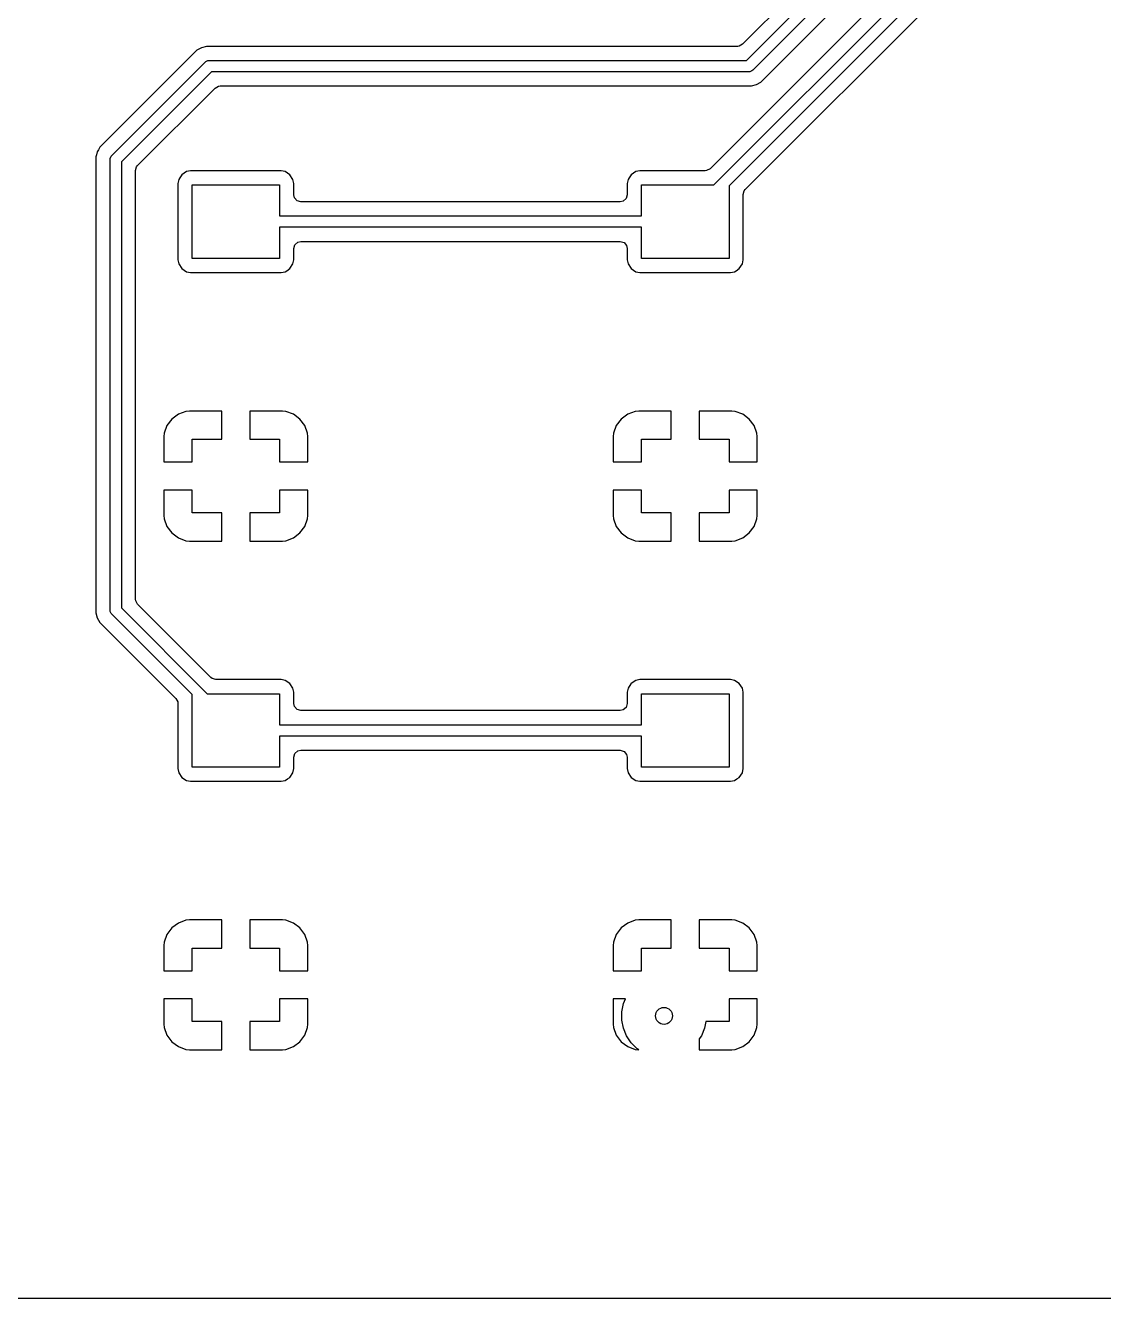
# Model space of a CAD drawing. Extents: x 0 to 90, y 0 to 55.
# Drawn here: x 28.7 to 47.78, y 0 to 22.52 of the extents above; entities that cross this region are included whole.
import ezdxf

# ---------------------------------------------------------------- set-up
doc = ezdxf.new("R2010")
doc.units = 0
doc.layers.add('BLACK', color=7, linetype='CONTINUOUS')

msp = doc.modelspace()

# ---------------------------------------------------------------- linework, layer by layer
at = {"layer": 'BLACK', "linetype": 'CONTINUOUS'}
for p, q in [((44.613181, 25.408863), (41.391137, 22.186819)), ((41.458578, 21.9), (44.9, 25.341421)), ((45.07071, 25.229289), (41.570711, 21.729289)), ((41.715213, 21.519531), (44.937819, 24.742137)), ((45.113181, 24.283863), (40.816137, 19.986819)), ((40.883578, 19.7), (45.4, 24.216421)), ((45.570711, 24.10429), (41.15, 19.683578)), ((41.436819, 19.616137), (45.780468, 23.959786)), ((31.734788, 22.080469), (30.01953, 20.365212)), ((31.734791, 22.08047), (31.734788, 22.080469)), ((31.734794, 22.080473), (31.734791, 22.08047)), ((31.814707, 22.126612), (31.734794, 22.080473)), ((31.814709, 22.126612), (31.814707, 22.126612)), ((31.814712, 22.126614), (31.814709, 22.126612)), ((31.903856, 22.1505), (31.814712, 22.126614)), ((41.303456, 22.1505), (31.903856, 22.1505)), ((41.329814, 22.153334), (41.303456, 22.1505)), ((41.391137, 22.186819), (41.329814, 22.153334)), ((30.229289, 20.220711), (31.879289, 21.87071)), ((31.879289, 21.87071), (31.894442, 21.883147)), ((31.894442, 21.883147), (31.905, 21.88752)), ((31.905, 21.88752), (31.930491, 21.898079)), ((31.930491, 21.898079), (31.95, 21.9)), ((31.95, 21.9), (41.458578, 21.9)), ((31.991421, 21.7), (30.4, 20.108578)), ((41.5, 21.7), (31.991421, 21.7)), ((41.519509, 21.701921), (41.5, 21.7)), ((41.555557, 21.716853), (41.519509, 21.701921)), ((41.570711, 21.729289), (41.555557, 21.716853)), ((30.686819, 20.041137), (32.058862, 21.413181)), ((32.058862, 21.413181), (32.120185, 21.446666)), ((32.120185, 21.446666), (32.146543, 21.4495)), ((32.146543, 21.4495), (41.546143, 21.4495)), ((41.546143, 21.4495), (41.546144, 21.4495)), ((41.546144, 21.4495), (41.635288, 21.473386)), ((41.635288, 21.473386), (41.63529, 21.473387)), ((41.63529, 21.473387), (41.715208, 21.519527)), ((41.715208, 21.519527), (41.715213, 21.519531)), ((29.973386, 20.285288), (29.95974, 20.234358)), ((29.973387, 20.28529), (29.973386, 20.285288)), ((29.993703, 20.320479), (29.973387, 20.28529)), ((29.993704, 20.32048), (29.993703, 20.320479)), ((30.01953, 20.365212), (29.993704, 20.32048)), ((29.95974, 20.234358), (29.9495, 20.196143)), ((29.9495, 20.196143), (29.9495, 12.128856)), ((30.2, 20.15), (30.201921, 20.169509)), ((30.2, 12.175), (30.2, 20.15)), ((30.201921, 20.169509), (30.216853, 20.205557)), ((30.216853, 20.205557), (30.229289, 20.220711)), ((30.4, 20.108578), (30.4, 12.216422)), ((30.6505, 19.953456), (30.670185, 20.020495)), ((30.6505, 15.247844), (30.6505, 19.953456)), ((30.670185, 20.020495), (30.686819, 20.041137)), ((31.432405, 19.825235), (31.414033, 19.797739)), ((31.469399, 19.880601), (31.432405, 19.825235)), ((31.55226, 19.935966), (31.469399, 19.880601)), ((31.552264, 19.935967), (31.55226, 19.935966)), ((31.625323, 19.9505), (31.552264, 19.935967)), ((31.625326, 19.9505), (31.625323, 19.9505)), ((33.224674, 19.9505), (31.625326, 19.9505)), ((33.224677, 19.9505), (33.224674, 19.9505)), ((33.297735, 19.935967), (33.224677, 19.9505)), ((33.29774, 19.935966), (33.297735, 19.935967)), ((33.380601, 19.880601), (33.29774, 19.935966)), ((33.435966, 19.79774), (33.380601, 19.880601)), ((39.382405, 19.825235), (39.364033, 19.797739)), ((39.419399, 19.880601), (39.382405, 19.825235)), ((39.50226, 19.935966), (39.419399, 19.880601)), ((39.502264, 19.935967), (39.50226, 19.935966)), ((39.575323, 19.9505), (39.502264, 19.935967)), ((40.728456, 19.9505), (39.575323, 19.9505)), ((40.754814, 19.953334), (40.728456, 19.9505)), ((40.816137, 19.986819), (40.754814, 19.953334)), ((31.414032, 19.797735), (31.3995, 19.724678)), ((31.3995, 19.724678), (31.3995, 18.375321)), ((31.414033, 19.797739), (31.414032, 19.797735)), ((31.65, 18.4), (31.65, 19.7)), ((31.65, 19.7), (33.2, 19.7)), ((33.2, 19.7), (33.2, 19.15)), ((33.435966, 19.797739), (33.435966, 19.79774)), ((33.435967, 19.797735), (33.435966, 19.797739)), ((33.450499, 19.724678), (33.435967, 19.797735)), ((33.4505, 19.724676), (33.450499, 19.724678)), ((33.4505, 19.5245), (33.4505, 19.724676)), ((39.364032, 19.797735), (39.3495, 19.724678)), ((39.3495, 19.724678), (39.3495, 19.5245)), ((39.364033, 19.797739), (39.364032, 19.797735)), ((39.6, 19.15), (39.6, 19.7)), ((39.6, 19.7), (40.883578, 19.7)), ((41.15, 19.683578), (41.15, 18.4)), ((41.4005, 19.528456), (41.420185, 19.595495)), ((41.420185, 19.595495), (41.436819, 19.616137)), ((33.461706, 19.472989), (33.4505, 19.5245)), ((33.507461, 19.420185), (33.461706, 19.472989)), ((33.5745, 19.4005), (33.507461, 19.420185)), ((39.2255, 19.4005), (33.5745, 19.4005)), ((39.277011, 19.411706), (39.2255, 19.4005)), ((39.329815, 19.457461), (39.277011, 19.411706)), ((39.3495, 19.5245), (39.329815, 19.457461)), ((41.4005, 18.375323), (41.4005, 19.528456)), ((33.2, 19.15), (39.6, 19.15)), ((39.6, 18.95), (33.2, 18.95)), ((33.2, 18.95), (33.2, 18.4)), ((39.6, 18.4), (39.6, 18.95)), ((33.522989, 18.688294), (33.5745, 18.6995)), ((33.5745, 18.6995), (39.2255, 18.6995)), ((39.2255, 18.6995), (39.292539, 18.679815)), ((33.4505, 18.5755), (33.470185, 18.642539)), ((33.4505, 18.375323), (33.4505, 18.5755)), ((33.470185, 18.642539), (33.522989, 18.688294)), ((39.292539, 18.679815), (39.338294, 18.627011)), ((39.338294, 18.627011), (39.3495, 18.5755)), ((39.3495, 18.5755), (39.3495, 18.375321)), ((31.3995, 18.375321), (31.414032, 18.302264)), ((31.414032, 18.302264), (31.414033, 18.30226)), ((31.414033, 18.30226), (31.469399, 18.219399)), ((33.2, 18.4), (31.65, 18.4)), ((33.380601, 18.219399), (33.435966, 18.30226)), ((33.435966, 18.30226), (33.450499, 18.375321)), ((33.450499, 18.375321), (33.4505, 18.375323)), ((39.3495, 18.375321), (39.364032, 18.302264)), ((39.364032, 18.302264), (39.364033, 18.30226)), ((39.364033, 18.30226), (39.419399, 18.219399)), ((41.15, 18.4), (39.6, 18.4)), ((41.330601, 18.219399), (41.385966, 18.30226)), ((41.385966, 18.30226), (41.400499, 18.375321)), ((41.400499, 18.375321), (41.4005, 18.375323)), ((31.469399, 18.219399), (31.55226, 18.164033)), ((31.55226, 18.164033), (31.552264, 18.164032)), ((31.552264, 18.164032), (31.625321, 18.1495)), ((31.625321, 18.1495), (31.625326, 18.1495)), ((31.625326, 18.1495), (33.224678, 18.1495)), ((33.224678, 18.1495), (33.297735, 18.164032)), ((33.297735, 18.164032), (33.297739, 18.164033)), ((33.297739, 18.164033), (33.325235, 18.182405)), ((33.325235, 18.182405), (33.380601, 18.219399)), ((39.419399, 18.219399), (39.50226, 18.164033)), ((39.50226, 18.164033), (39.502264, 18.164032)), ((39.502264, 18.164032), (39.575321, 18.1495)), ((39.575321, 18.1495), (39.575326, 18.1495)), ((39.575326, 18.1495), (41.174678, 18.1495)), ((41.174678, 18.1495), (41.247735, 18.164032)), ((41.247735, 18.164032), (41.247739, 18.164033)), ((41.247739, 18.164033), (41.275235, 18.182405)), ((41.275235, 18.182405), (41.330601, 18.219399)), ((31.292809, 15.557187), (31.206649, 15.442093)), ((31.292812, 15.55719), (31.292809, 15.557187)), ((31.407906, 15.64335), (31.292812, 15.55719)), ((31.407913, 15.643354), (31.407906, 15.64335)), ((31.54262, 15.693596), (31.407913, 15.643354)), ((31.542627, 15.693598), (31.54262, 15.693596)), ((31.602155, 15.699999), (31.542627, 15.693598)), ((31.602172, 15.7), (31.602155, 15.699999)), ((32.175, 15.7), (31.602172, 15.7)), ((32.175, 15.2), (32.175, 15.7)), ((33.247828, 15.7), (32.675, 15.7)), ((32.675, 15.7), (32.675, 15.2)), ((33.247844, 15.699999), (33.247828, 15.7)), ((33.307372, 15.693598), (33.247844, 15.699999)), ((33.307379, 15.693596), (33.307372, 15.693598)), ((33.442086, 15.643354), (33.307379, 15.693596)), ((33.442093, 15.64335), (33.442086, 15.643354)), ((33.557187, 15.55719), (33.442093, 15.64335)), ((33.55719, 15.557187), (33.557187, 15.55719)), ((33.64335, 15.442093), (33.55719, 15.557187)), ((39.242809, 15.557187), (39.156649, 15.442093)), ((39.242812, 15.55719), (39.242809, 15.557187)), ((39.357906, 15.64335), (39.242812, 15.55719)), ((39.357913, 15.643354), (39.357906, 15.64335)), ((39.49262, 15.693596), (39.357913, 15.643354)), ((39.492627, 15.693598), (39.49262, 15.693596)), ((39.552155, 15.699999), (39.492627, 15.693598)), ((39.552172, 15.7), (39.552155, 15.699999)), ((40.125, 15.7), (39.552172, 15.7)), ((40.125, 15.2), (40.125, 15.7)), ((41.197828, 15.7), (40.625, 15.7)), ((40.625, 15.7), (40.625, 15.2)), ((41.197844, 15.699999), (41.197828, 15.7)), ((41.257372, 15.693598), (41.197844, 15.699999)), ((41.257379, 15.693596), (41.257372, 15.693598)), ((41.392086, 15.643354), (41.257379, 15.693596)), ((41.392093, 15.64335), (41.392086, 15.643354)), ((41.507187, 15.55719), (41.392093, 15.64335)), ((41.50719, 15.557187), (41.507187, 15.55719)), ((41.59335, 15.442093), (41.50719, 15.557187)), ((31.206645, 15.442086), (31.156403, 15.307379)), ((31.206649, 15.442093), (31.206645, 15.442086)), ((33.643354, 15.442086), (33.64335, 15.442093)), ((33.693596, 15.307379), (33.643354, 15.442086)), ((39.156645, 15.442086), (39.106403, 15.307379)), ((39.156649, 15.442093), (39.156645, 15.442086)), ((41.593354, 15.442086), (41.59335, 15.442093)), ((41.643596, 15.307379), (41.593354, 15.442086)), ((30.6505, 13.852155), (30.6505, 15.247844)), ((31.156401, 15.307372), (31.15, 15.247844)), ((31.15, 15.247844), (31.15, 14.8)), ((31.156403, 15.307379), (31.156401, 15.307372)), ((31.65, 14.8), (31.65, 15.2)), ((31.65, 15.2), (32.175, 15.2)), ((32.675, 15.2), (33.2, 15.2)), ((33.2, 15.2), (33.2, 14.8)), ((33.693598, 15.307372), (33.693596, 15.307379)), ((33.699999, 15.247844), (33.693598, 15.307372)), ((33.7, 15.247827), (33.699999, 15.247844)), ((33.7, 14.8), (33.7, 15.247827)), ((39.106401, 15.307372), (39.1, 15.247844)), ((39.1, 15.247844), (39.1, 14.8)), ((39.106403, 15.307379), (39.106401, 15.307372)), ((39.6, 14.8), (39.6, 15.2)), ((39.6, 15.2), (40.125, 15.2)), ((40.625, 15.2), (41.15, 15.2)), ((41.15, 15.2), (41.15, 14.8)), ((41.643598, 15.307372), (41.643596, 15.307379)), ((41.649999, 15.247844), (41.643598, 15.307372)), ((41.65, 15.247827), (41.649999, 15.247844)), ((41.65, 14.8), (41.65, 15.247827)), ((31.15, 14.8), (31.65, 14.8)), ((33.2, 14.8), (33.7, 14.8)), ((39.1, 14.8), (39.6, 14.8)), ((41.15, 14.8), (41.65, 14.8)), ((31.65, 14.3), (31.15, 14.3)), ((31.15, 14.3), (31.15, 13.852155)), ((31.65, 13.9), (31.65, 14.3)), ((33.7, 14.3), (33.2, 14.3)), ((33.2, 14.3), (33.2, 13.9)), ((33.7, 13.852172), (33.7, 14.3)), ((39.6, 14.3), (39.1, 14.3)), ((39.1, 14.3), (39.1, 13.852155)), ((39.6, 13.9), (39.6, 14.3)), ((41.65, 14.3), (41.15, 14.3)), ((41.15, 14.3), (41.15, 13.9)), ((41.65, 13.852172), (41.65, 14.3)), ((30.6505, 12.371544), (30.6505, 13.852155)), ((31.15, 13.852155), (31.156401, 13.792627)), ((31.156401, 13.792627), (31.156403, 13.79262)), ((31.156403, 13.79262), (31.206645, 13.657913)), ((32.175, 13.9), (31.65, 13.9)), ((32.175, 13.4), (32.175, 13.9)), ((33.2, 13.9), (32.675, 13.9)), ((32.675, 13.9), (32.675, 13.4)), ((33.643354, 13.657913), (33.693596, 13.79262)), ((33.693596, 13.79262), (33.693598, 13.792627)), ((33.693598, 13.792627), (33.699999, 13.852155)), ((33.699999, 13.852155), (33.7, 13.852172)), ((39.1, 13.852155), (39.106401, 13.792627)), ((39.106401, 13.792627), (39.106403, 13.79262)), ((39.106403, 13.79262), (39.156645, 13.657913)), ((40.125, 13.9), (39.6, 13.9)), ((40.125, 13.4), (40.125, 13.9)), ((41.15, 13.9), (40.625, 13.9)), ((40.625, 13.9), (40.625, 13.4)), ((41.593354, 13.657913), (41.643596, 13.79262)), ((41.643596, 13.79262), (41.643598, 13.792627)), ((41.643598, 13.792627), (41.649999, 13.852155)), ((41.649999, 13.852155), (41.65, 13.852172)), ((31.206645, 13.657913), (31.206649, 13.657906)), ((31.206649, 13.657906), (31.292809, 13.542812)), ((31.292809, 13.542812), (31.292812, 13.542809)), ((31.292812, 13.542809), (31.407906, 13.456649)), ((33.442093, 13.456649), (33.557187, 13.542809)), ((33.557187, 13.542809), (33.55719, 13.542812)), ((33.55719, 13.542812), (33.64335, 13.657906)), ((33.64335, 13.657906), (33.643354, 13.657913)), ((39.156645, 13.657913), (39.156649, 13.657906)), ((39.156649, 13.657906), (39.242809, 13.542812)), ((39.242809, 13.542812), (39.242812, 13.542809)), ((39.242812, 13.542809), (39.357906, 13.456649)), ((41.392093, 13.456649), (41.507187, 13.542809)), ((41.507187, 13.542809), (41.50719, 13.542812)), ((41.50719, 13.542812), (41.59335, 13.657906)), ((41.59335, 13.657906), (41.593354, 13.657913)), ((31.407906, 13.456649), (31.407913, 13.456645)), ((31.407913, 13.456645), (31.54262, 13.406403)), ((31.54262, 13.406403), (31.542627, 13.406401)), ((31.542627, 13.406401), (31.602155, 13.4)), ((31.602155, 13.4), (32.175, 13.4)), ((32.675, 13.4), (33.247844, 13.4)), ((33.247844, 13.4), (33.307372, 13.406401)), ((33.307372, 13.406401), (33.307379, 13.406403)), ((33.307379, 13.406403), (33.442086, 13.456645)), ((33.442086, 13.456645), (33.442093, 13.456649)), ((39.357906, 13.456649), (39.357913, 13.456645)), ((39.357913, 13.456645), (39.49262, 13.406403)), ((39.49262, 13.406403), (39.492627, 13.406401)), ((39.492627, 13.406401), (39.552155, 13.4)), ((39.552155, 13.4), (40.125, 13.4)), ((40.625, 13.4), (41.197844, 13.4)), ((41.197844, 13.4), (41.257372, 13.406401)), ((41.257372, 13.406401), (41.257379, 13.406403)), ((41.257379, 13.406403), (41.392086, 13.456645)), ((41.392086, 13.456645), (41.392093, 13.456649)), ((30.201921, 12.155491), (30.2, 12.175)), ((30.4, 12.216422), (31.916422, 10.7)), ((30.653334, 12.345186), (30.6505, 12.371544)), ((30.686819, 12.283863), (30.653334, 12.345186)), ((31.983863, 10.986819), (30.686819, 12.283863)), ((29.9495, 12.128856), (29.973386, 12.039712)), ((29.973386, 12.039712), (29.973387, 12.039709)), ((29.973387, 12.039709), (30.019527, 11.959791)), ((30.019527, 11.959791), (30.019531, 11.959786)), ((30.019531, 11.959786), (31.363181, 10.616137)), ((30.216853, 12.119443), (30.201921, 12.155491)), ((30.229289, 12.104289), (30.216853, 12.119443)), ((31.65, 10.683578), (30.229289, 12.104289)), ((32.004505, 10.970185), (31.983863, 10.986819)), ((32.071544, 10.9505), (32.004505, 10.970185)), ((33.224674, 10.9505), (32.071544, 10.9505)), ((33.224677, 10.9505), (33.224674, 10.9505)), ((33.297735, 10.935967), (33.224677, 10.9505)), ((33.29774, 10.935966), (33.297735, 10.935967)), ((33.380601, 10.880601), (33.29774, 10.935966)), ((33.435966, 10.79774), (33.380601, 10.880601)), ((39.414434, 10.87317), (39.364033, 10.797739)), ((39.419399, 10.880601), (39.414434, 10.87317)), ((39.50226, 10.935966), (39.419399, 10.880601)), ((39.502264, 10.935967), (39.50226, 10.935966)), ((39.575323, 10.9505), (39.502264, 10.935967)), ((39.575326, 10.9505), (39.575323, 10.9505)), ((41.174674, 10.9505), (39.575326, 10.9505)), ((41.174677, 10.9505), (41.174674, 10.9505)), ((41.247735, 10.935967), (41.174677, 10.9505)), ((41.24774, 10.935966), (41.247735, 10.935967)), ((41.330601, 10.880601), (41.24774, 10.935966)), ((41.385966, 10.79774), (41.330601, 10.880601)), ((31.363181, 10.616137), (31.396666, 10.554814)), ((31.65, 9.4), (31.65, 10.683578)), ((31.916422, 10.7), (33.2, 10.7)), ((33.2, 10.7), (33.2, 10.15)), ((33.435966, 10.797739), (33.435966, 10.79774)), ((33.435967, 10.797735), (33.435966, 10.797739)), ((33.450499, 10.724678), (33.435967, 10.797735)), ((33.4505, 10.724676), (33.450499, 10.724678)), ((33.4505, 10.5245), (33.4505, 10.724676)), ((39.364032, 10.797735), (39.3495, 10.724678)), ((39.3495, 10.724678), (39.3495, 10.5245)), ((39.364033, 10.797739), (39.364032, 10.797735)), ((39.6, 10.15), (39.6, 10.7)), ((39.6, 10.7), (41.15, 10.7)), ((41.15, 10.7), (41.15, 9.4)), ((41.385966, 10.797739), (41.385966, 10.79774)), ((41.385967, 10.797735), (41.385966, 10.797739)), ((41.400499, 10.724678), (41.385967, 10.797735)), ((41.4005, 10.724676), (41.400499, 10.724678)), ((41.4005, 9.375323), (41.4005, 10.724676)), ((31.396666, 10.554814), (31.3995, 10.528456)), ((31.3995, 10.528456), (31.3995, 9.375321)), ((33.461706, 10.472989), (33.4505, 10.5245)), ((33.507461, 10.420185), (33.461706, 10.472989)), ((33.5745, 10.4005), (33.507461, 10.420185)), ((39.2255, 10.4005), (33.5745, 10.4005)), ((39.277011, 10.411706), (39.2255, 10.4005)), ((39.329815, 10.457461), (39.277011, 10.411706)), ((39.3495, 10.5245), (39.329815, 10.457461)), ((33.2, 10.15), (39.6, 10.15)), ((39.6, 9.95), (33.2, 9.95)), ((33.2, 9.95), (33.2, 9.4)), ((39.6, 9.4), (39.6, 9.95)), ((33.470185, 9.642539), (33.522989, 9.688294)), ((33.522989, 9.688294), (33.5745, 9.6995)), ((33.5745, 9.6995), (39.2255, 9.6995)), ((39.2255, 9.6995), (39.292539, 9.679815)), ((33.4505, 9.5755), (33.470185, 9.642539)), ((33.4505, 9.375323), (33.4505, 9.5755)), ((39.292539, 9.679815), (39.338294, 9.627011)), ((39.338294, 9.627011), (39.3495, 9.5755)), ((39.3495, 9.5755), (39.3495, 9.375321)), ((31.3995, 9.375321), (31.414032, 9.302264)), ((31.414032, 9.302264), (31.414033, 9.30226)), ((31.414033, 9.30226), (31.469399, 9.219399)), ((33.2, 9.4), (31.65, 9.4)), ((33.380601, 9.219399), (33.435966, 9.30226)), ((33.435966, 9.30226), (33.450499, 9.375321)), ((33.450499, 9.375321), (33.4505, 9.375323)), ((39.3495, 9.375321), (39.364032, 9.302264)), ((39.364032, 9.302264), (39.364033, 9.30226)), ((39.364033, 9.30226), (39.419399, 9.219399)), ((41.15, 9.4), (39.6, 9.4)), ((41.330601, 9.219399), (41.385966, 9.30226)), ((41.385966, 9.30226), (41.400499, 9.375321)), ((41.400499, 9.375321), (41.4005, 9.375323)), ((31.469399, 9.219399), (31.55226, 9.164033)), ((31.55226, 9.164033), (31.552264, 9.164032)), ((31.552264, 9.164032), (31.625321, 9.1495)), ((31.625321, 9.1495), (31.625326, 9.1495)), ((31.625326, 9.1495), (33.224678, 9.1495)), ((33.224678, 9.1495), (33.297735, 9.164032)), ((33.297735, 9.164032), (33.297739, 9.164033)), ((33.297739, 9.164033), (33.340401, 9.192539)), ((33.340401, 9.192539), (33.380601, 9.219399)), ((39.419399, 9.219399), (39.50226, 9.164033)), ((39.50226, 9.164033), (39.502264, 9.164032)), ((39.502264, 9.164032), (39.575321, 9.1495)), ((39.575321, 9.1495), (39.575326, 9.1495)), ((39.575326, 9.1495), (41.174678, 9.1495)), ((41.174678, 9.1495), (41.247735, 9.164032)), ((41.247735, 9.164032), (41.247739, 9.164033)), ((41.247739, 9.164033), (41.290401, 9.192539)), ((41.290401, 9.192539), (41.330601, 9.219399)), ((31.292809, 6.557187), (31.206649, 6.442093)), ((31.292812, 6.55719), (31.292809, 6.557187)), ((31.407906, 6.64335), (31.292812, 6.55719)), ((31.407913, 6.643354), (31.407906, 6.64335)), ((31.54262, 6.693596), (31.407913, 6.643354)), ((31.542627, 6.693598), (31.54262, 6.693596)), ((31.602155, 6.699999), (31.542627, 6.693598)), ((31.602172, 6.7), (31.602155, 6.699999)), ((32.175, 6.7), (31.602172, 6.7)), ((32.175, 6.2), (32.175, 6.7)), ((33.247828, 6.7), (32.675, 6.7)), ((32.675, 6.7), (32.675, 6.2)), ((33.247844, 6.699999), (33.247828, 6.7)), ((33.307372, 6.693598), (33.247844, 6.699999)), ((33.307379, 6.693596), (33.307372, 6.693598)), ((33.442086, 6.643354), (33.307379, 6.693596)), ((33.442093, 6.64335), (33.442086, 6.643354)), ((33.557187, 6.55719), (33.442093, 6.64335)), ((33.55719, 6.557187), (33.557187, 6.55719)), ((33.64335, 6.442093), (33.55719, 6.557187)), ((39.242809, 6.557187), (39.156649, 6.442093)), ((39.242812, 6.55719), (39.242809, 6.557187)), ((39.357906, 6.64335), (39.242812, 6.55719)), ((39.357913, 6.643354), (39.357906, 6.64335)), ((39.49262, 6.693596), (39.357913, 6.643354)), ((39.492627, 6.693598), (39.49262, 6.693596)), ((39.552155, 6.699999), (39.492627, 6.693598)), ((39.552172, 6.7), (39.552155, 6.699999)), ((40.125, 6.7), (39.552172, 6.7)), ((40.125, 6.2), (40.125, 6.7)), ((41.197828, 6.7), (40.625, 6.7)), ((40.625, 6.7), (40.625, 6.2)), ((41.197844, 6.699999), (41.197828, 6.7)), ((41.257372, 6.693598), (41.197844, 6.699999)), ((41.257379, 6.693596), (41.257372, 6.693598)), ((41.392086, 6.643354), (41.257379, 6.693596)), ((41.392093, 6.64335), (41.392086, 6.643354)), ((41.507187, 6.55719), (41.392093, 6.64335)), ((41.50719, 6.557187), (41.507187, 6.55719)), ((41.59335, 6.442093), (41.50719, 6.557187)), ((31.156401, 6.307372), (31.15, 6.247844)), ((31.156403, 6.307379), (31.156401, 6.307372)), ((31.206645, 6.442086), (31.156403, 6.307379)), ((31.206649, 6.442093), (31.206645, 6.442086)), ((33.643354, 6.442086), (33.64335, 6.442093)), ((33.693596, 6.307379), (33.643354, 6.442086)), ((33.693598, 6.307372), (33.693596, 6.307379)), ((33.699999, 6.247844), (33.693598, 6.307372)), ((39.106401, 6.307372), (39.1, 6.247844)), ((39.106403, 6.307379), (39.106401, 6.307372)), ((39.156645, 6.442086), (39.106403, 6.307379)), ((39.156649, 6.442093), (39.156645, 6.442086)), ((41.593354, 6.442086), (41.59335, 6.442093)), ((41.643596, 6.307379), (41.593354, 6.442086)), ((41.643598, 6.307372), (41.643596, 6.307379)), ((41.649999, 6.247844), (41.643598, 6.307372)), ((31.15, 6.247844), (31.15, 5.8)), ((31.65, 5.8), (31.65, 6.2)), ((31.65, 6.2), (32.175, 6.2)), ((32.675, 6.2), (33.2, 6.2)), ((33.2, 6.2), (33.2, 5.8)), ((33.7, 6.247827), (33.699999, 6.247844)), ((33.7, 5.8), (33.7, 6.247827)), ((39.1, 6.247844), (39.1, 5.8)), ((39.6, 5.8), (39.6, 6.2)), ((39.6, 6.2), (40.125, 6.2)), ((40.625, 6.2), (41.15, 6.2)), ((41.15, 6.2), (41.15, 5.8)), ((41.65, 6.247827), (41.649999, 6.247844)), ((41.65, 5.8), (41.65, 6.247827)), ((31.15, 5.8), (31.65, 5.8)), ((33.2, 5.8), (33.7, 5.8)), ((39.1, 5.8), (39.6, 5.8)), ((41.15, 5.8), (41.65, 5.8)), ((31.65, 5.3), (31.15, 5.3)), ((31.15, 5.3), (31.15, 4.852155)), ((31.65, 4.9), (31.65, 5.3)), ((33.7, 5.3), (33.2, 5.3)), ((33.2, 5.3), (33.2, 4.9)), ((33.7, 4.852172), (33.7, 5.3)), ((39.316379, 5.3), (39.1, 5.3)), ((39.1, 5.3), (39.1, 4.852155)), ((39.253611, 5.073513), (39.282295, 5.217714)), ((39.282295, 5.217714), (39.316379, 5.3)), ((41.65, 5.3), (41.15, 5.3)), ((41.15, 5.3), (41.15, 4.9)), ((41.65, 4.852172), (41.65, 5.3)), ((39.253611, 4.926487), (39.253611, 5.073513)), ((31.15, 4.852155), (31.156401, 4.792627)), ((31.156401, 4.792627), (31.156403, 4.79262)), ((31.156403, 4.79262), (31.206645, 4.657913)), ((32.175, 4.9), (31.65, 4.9)), ((32.175, 4.4), (32.175, 4.9)), ((33.2, 4.9), (32.675, 4.9)), ((32.675, 4.9), (32.675, 4.4)), ((33.643354, 4.657913), (33.693596, 4.79262)), ((33.693596, 4.79262), (33.693598, 4.792627)), ((33.693598, 4.792627), (33.699999, 4.852155)), ((33.699999, 4.852155), (33.7, 4.852172)), ((39.1, 4.852155), (39.106401, 4.792627)), ((39.106401, 4.792627), (39.106403, 4.79262)), ((39.106403, 4.79262), (39.156645, 4.657913)), ((39.282295, 4.782286), (39.253611, 4.926487)), ((39.338559, 4.646452), (39.282295, 4.782286)), ((40.717705, 4.782286), (40.661441, 4.646452)), ((40.74112, 4.9), (40.717705, 4.782286)), ((41.15, 4.9), (40.74112, 4.9)), ((41.593354, 4.657913), (41.643596, 4.79262)), ((41.643596, 4.79262), (41.643598, 4.792627)), ((41.643598, 4.792627), (41.649999, 4.852155)), ((41.649999, 4.852155), (41.65, 4.852172)), ((31.206645, 4.657913), (31.206649, 4.657906)), ((31.206649, 4.657906), (31.292809, 4.542812)), ((31.292809, 4.542812), (31.292812, 4.542809)), ((31.292812, 4.542809), (31.407906, 4.456649)), ((33.442093, 4.456649), (33.557187, 4.542809)), ((33.557187, 4.542809), (33.55719, 4.542812)), ((33.55719, 4.542812), (33.64335, 4.657906)), ((33.64335, 4.657906), (33.643354, 4.657913)), ((39.156645, 4.657913), (39.156649, 4.657906)), ((39.156649, 4.657906), (39.242809, 4.542812)), ((39.242809, 4.542812), (39.242812, 4.542809)), ((39.242812, 4.542809), (39.357906, 4.456649)), ((39.420242, 4.524205), (39.338559, 4.646452)), ((39.524205, 4.420242), (39.420242, 4.524205)), ((40.661441, 4.646452), (40.625, 4.591914)), ((40.625, 4.591914), (40.625, 4.4)), ((41.392093, 4.456649), (41.507187, 4.542809)), ((41.507187, 4.542809), (41.50719, 4.542812)), ((41.50719, 4.542812), (41.59335, 4.657906)), ((41.59335, 4.657906), (41.593354, 4.657913)), ((31.407906, 4.456649), (31.407913, 4.456645)), ((31.407913, 4.456645), (31.54262, 4.406403)), ((31.54262, 4.406403), (31.542627, 4.406401)), ((31.542627, 4.406401), (31.602155, 4.4)), ((31.602155, 4.4), (32.175, 4.4)), ((32.675, 4.4), (33.247844, 4.4)), ((33.247844, 4.4), (33.307372, 4.406401)), ((33.307372, 4.406401), (33.307379, 4.406403)), ((33.307379, 4.406403), (33.442086, 4.456645)), ((33.442086, 4.456645), (33.442093, 4.456649)), ((39.357906, 4.456649), (39.357913, 4.456645)), ((39.357913, 4.456645), (39.49262, 4.406403)), ((39.49262, 4.406403), (39.492627, 4.406401)), ((39.492627, 4.406401), (39.552155, 4.4)), ((39.554499, 4.4), (39.524205, 4.420242)), ((39.552155, 4.4), (39.554499, 4.4)), ((40.625, 4.4), (41.197844, 4.4)), ((41.197844, 4.4), (41.257372, 4.406401)), ((41.257372, 4.406401), (41.257379, 4.406403)), ((41.257379, 4.406403), (41.392086, 4.456645)), ((41.392086, 4.456645), (41.392093, 4.456649)), ((89.8755, 0.0005), (0.1245, 0.0005))]:
    msp.add_line(p, q, dxfattribs=at)
at = {"layer": 'BLACK'}
msp.add_circle((40, 5), 0.15, dxfattribs=at)

doc.saveas('drawing.dxf')
